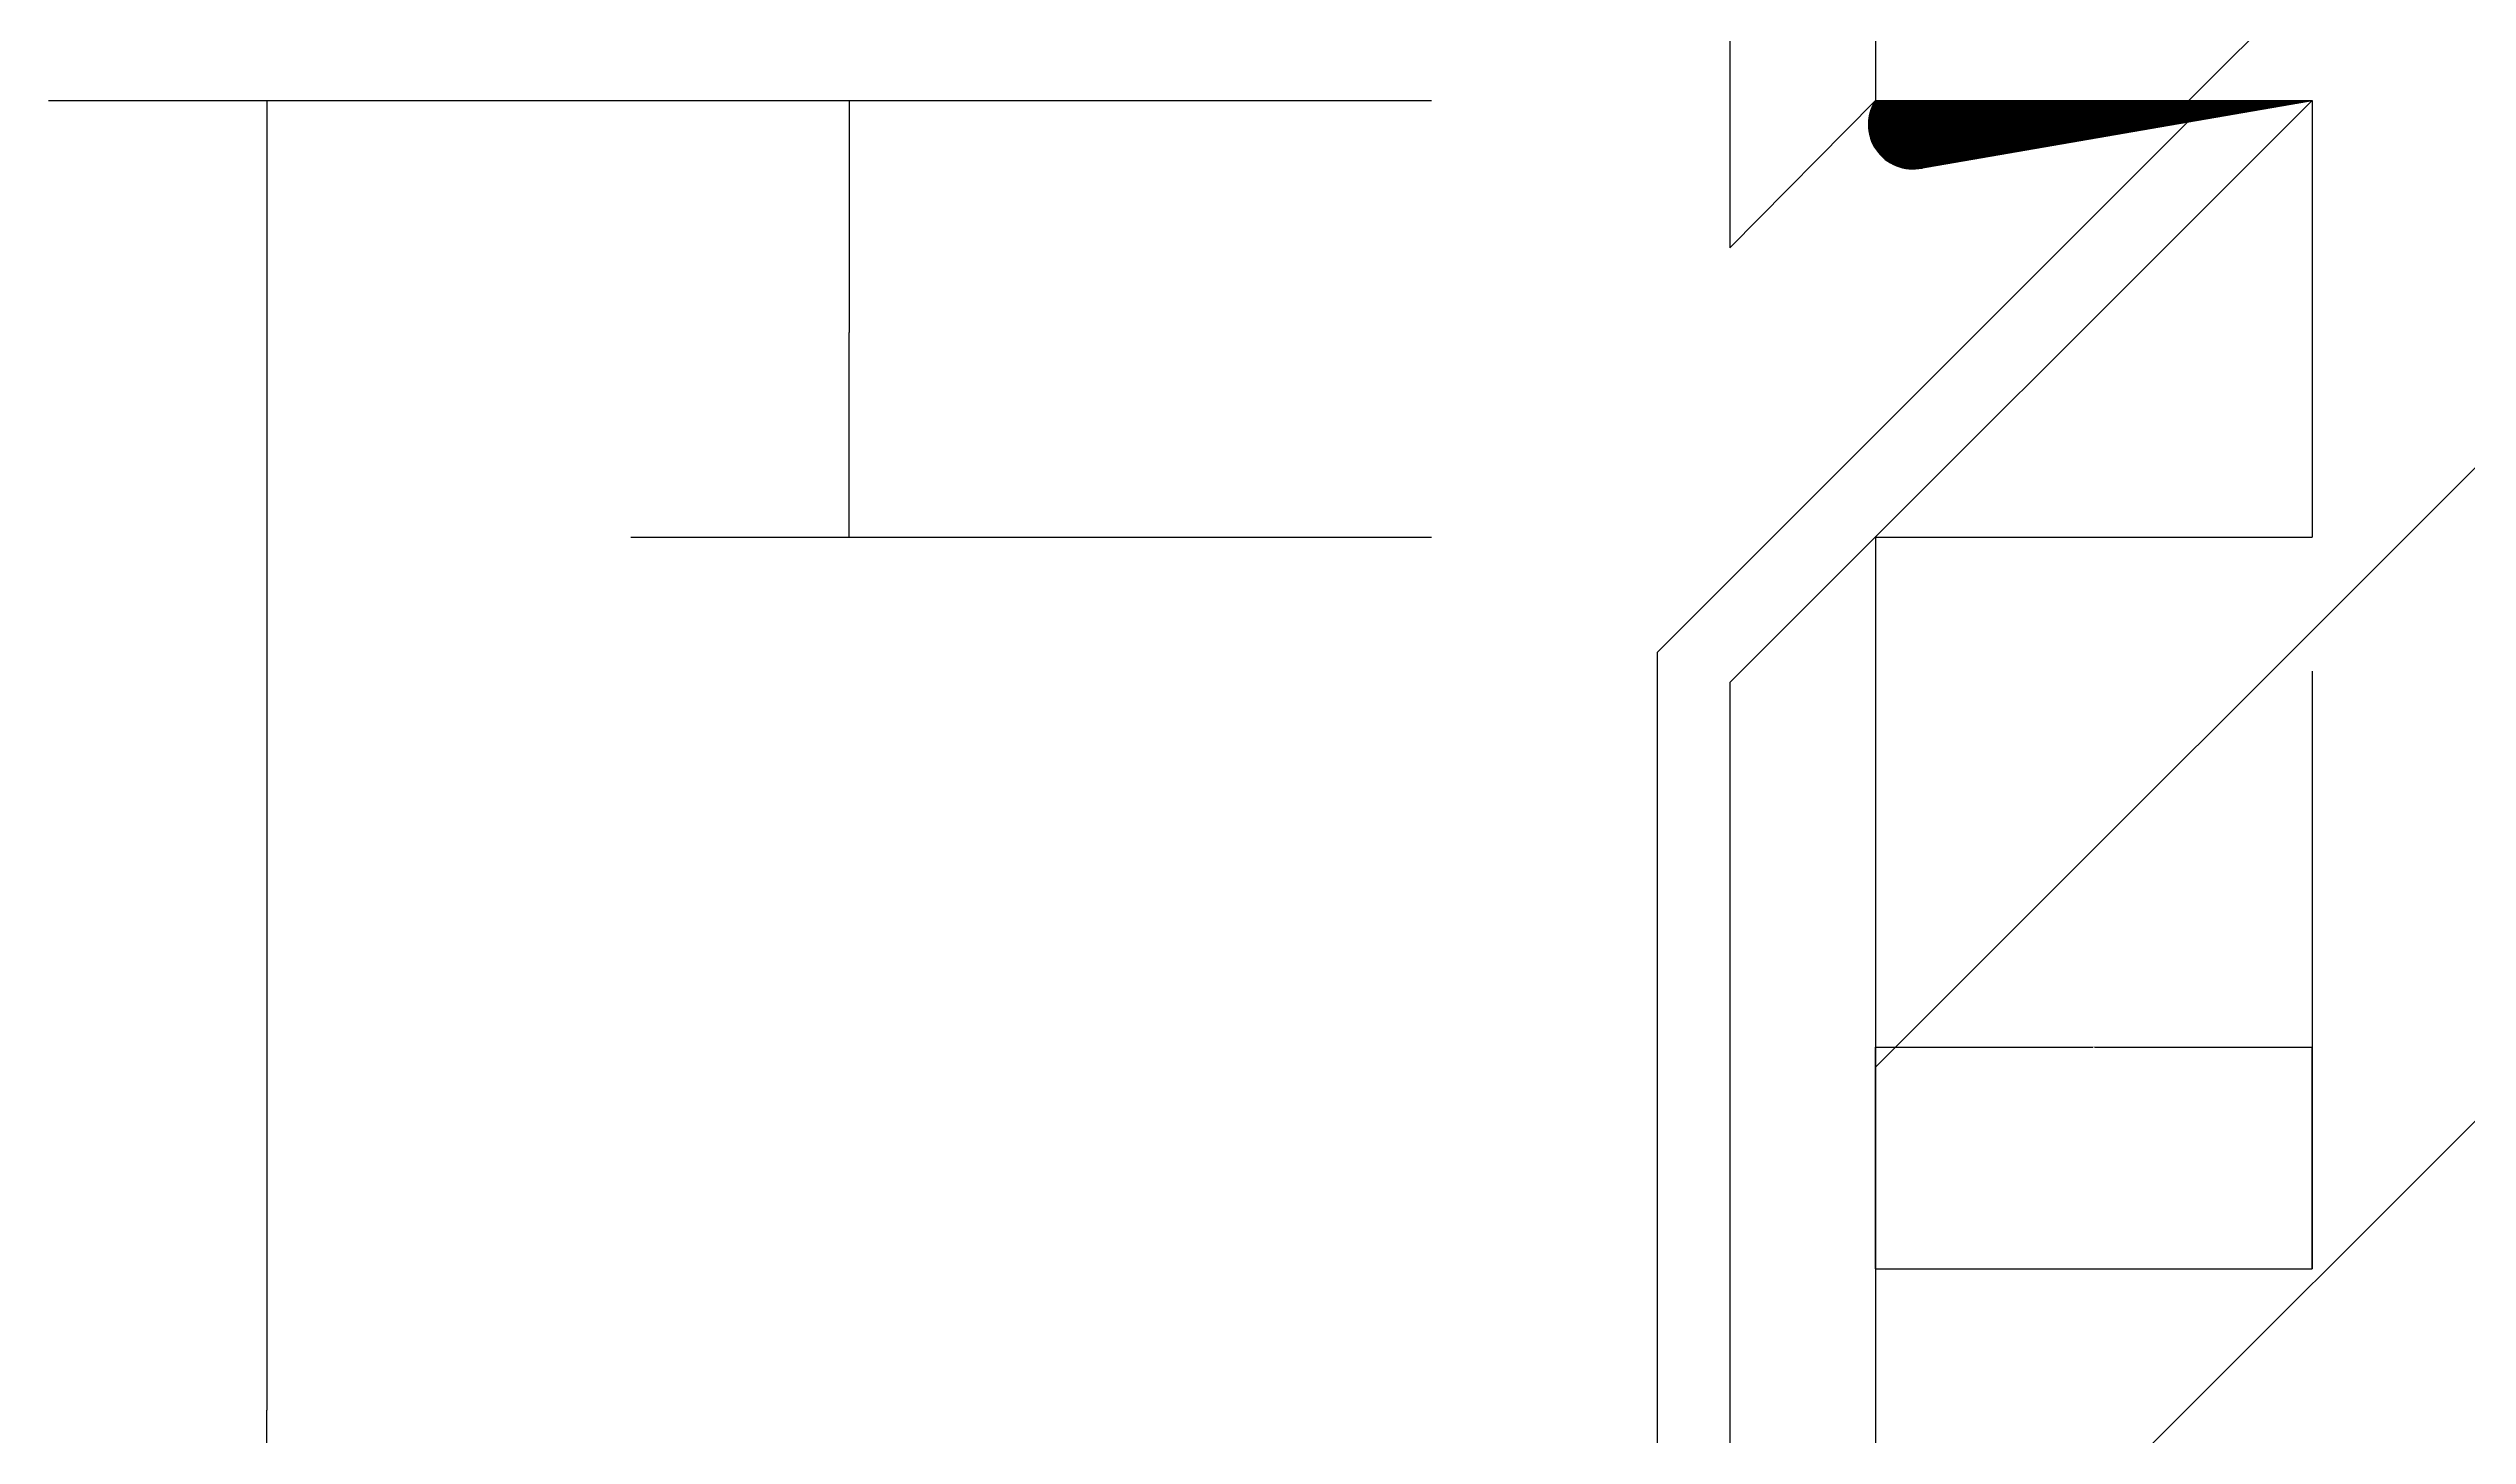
# Model space of a CAD drawing. Header units: metres. Extents: x 338339 to 1133840, y -479113 to 96125.
# Drawn here: x 391485 to 394809, y -236926 to -235019 of the extents above; entities that cross this region are included whole.
import ezdxf

# ---------------------------------------------------------------- set-up
doc = ezdxf.new("R2010")
doc.units = ezdxf.units.M
doc.layers.add('PUB_DIM', color=3, linetype='Continuous')
doc.dimstyles.get("Standard").update_dxf_attribs({"dimtxt": 2.5, "dimasz": 2.5, "dimexe": 1.25, "dimexo": 0.625, "dimtad": 1, "dimcen": 2.5, "dimazin": 3, "dimtfac": 1, "dimtmove": 0, "dimatfit": 3})

# ---------------------------------------------------------------- blocks, each defined once
blk = doc.blocks.new('*D392')
for p, q in [((393994.91, -236696.41), (393994.91, -236391.64)), ((393995.16, -236391.64), (394293.91, -236391.64)), ((394295.91, -236391.64), (394594.66, -236391.64)), ((394594.91, -236696.41), (394594.91, -236391.64))]:
    blk.add_line(p, q)
at = {"layer": 'Defpoints'}
for p in [(393994.91, -236391.64), (393994.91, -236696.41), (394594.91, -236696.41)]:
    blk.add_point(p, dxfattribs=at)
at = {"layer": 'PUB_DIM', "insert": (394294.91, -236391.64), "char_height": 1, "attachment_point": 5}
blk.add_mtext('60', dxfattribs=at)
blk = doc.blocks.new('*D393')
for p, q in [((392584.83, -235090.65), (392584.83, -235409.49)), ((392584.58, -235409.49), (392584.33, -235409.49)), ((392584.83, -235690.65), (392584.83, -235409.49)), ((392584.83, -235409.49), (392584.83, -235409.49)), ((392585.08, -235409.49), (392585.33, -235409.49))]:
    blk.add_line(p, q)
at = {"layer": 'Defpoints'}
for p in [(392584.83, -235090.65), (392584.83, -235409.49), (392584.83, -235690.65)]:
    blk.add_point(p, dxfattribs=at)
at = {"layer": 'PUB_DIM', "insert": (392584.83, -235408.365), "char_height": 1, "attachment_point": 5}
blk.add_mtext('60', dxfattribs=at)
blk = doc.blocks.new('*D404')
for p, q in [((391784.83, -235090.65), (391784.83, -236890.65)), ((391784.58, -236890.65), (391784.33, -236890.65)), ((391784.83, -238690.65), (391784.83, -236890.65)), ((391784.83, -236890.65), (391784.83, -236890.65)), ((391785.08, -236890.65), (391785.33, -236890.65))]:
    blk.add_line(p, q)
at = {"layer": 'Defpoints'}
for p in [(391784.83, -235090.65), (391784.83, -236890.65), (391784.83, -238690.65)]:
    blk.add_point(p, dxfattribs=at)
at = {"layer": 'PUB_DIM', "insert": (391784.83, -236889.525), "char_height": 1, "attachment_point": 5}
blk.add_mtext('360', dxfattribs=at)

msp = doc.modelspace()

# ---------------------------------------------------------------- hatches: boundary and pattern name
h = msp.add_hatch()
h.set_pattern_fill('普通砖', scale=200)
h.set_pattern_definition([(45, (0, 0), (-449.0128, 449.0128), [])])
h.paths.add_polyline_path([(396394.91, -231670.74), (395324.91, -231670.74), (395254.91, -231890.74), (395134.91, -231450.74), (395064.91, -231670.74), (393994.91, -231670.74), (393994.91, -235090.65), (394594.91, -235090.65), (394594.91, -235690.65), (393994.91, -235690.65), (393994.91, -239590.65), (396394.91, -239590.65)])
h = msp.add_hatch()
h.set_pattern_fill('SOLID')
h.paths.add_polyline_path([(394594.91, -235090.65), (393994.91, -235090.65, 0.64), (394054.57, -235183.97)])
h = msp.add_hatch()
h.set_pattern_fill('DOTS', scale=1000)
h.paths.add_polyline_path([(394594.91, -235090.65), (393994.91, -235690.65), (394594.91, -235690.65)])

# ---------------------------------------------------------------- linework, layer by layer
for p, q in [((393794.91, -231670.74), (393794.91, -235293.17)), ((391484.83, -235090.65), (393384.83, -235090.65)), ((393794.91, -235293.17), (393994.91, -235090.65)), ((394054.57, -235183.97), (394594.91, -235090.65)), ((392284.83, -235690.65), (393384.83, -235690.65)), ((394594.91, -235874.9), (394594.91, -236696.41)), ((393994.91, -236696.41), (394594.91, -236696.41))]:
    msp.add_line(p, q)
for points in [[(393994.91, -231670.74), (393994.91, -235090.65)], [(393694.91, -235849.23), (394453.49, -235090.65)], [(393794.91, -235890.65), (394594.91, -235090.65)], [(393994.91, -235090.65), (394594.91, -235090.65)], [(394594.91, -235090.65), (394594.91, -235690.65)], [(393994.91, -235690.65), (394594.91, -235690.65)], [(393994.91, -235690.65), (393994.91, -239590.65)], [(393694.91, -235849.23), (393694.91, -238550.65)], [(393794.91, -235890.65), (393794.91, -238650.65)]]:
    msp.add_lwpolyline(points)
msp.add_arc((394046.38, -235123.48), 61.04, 147.47, 281.88)

# ---------------------------------------------------------------- dimensions: what is measured, and where the dimension line sits
at = {"layer": 'PUB_DIM'}
for base, p1, p2, text, picture, middle in [((391784.83, -236890.65), (391784.83, -238690.65), (391784.83, -235090.65), '360', '*D404', (391784.83, -236889.525)), ((392584.83, -235409.49), (392584.83, -235690.65), (392584.83, -235090.65), '60', '*D393', (392584.83, -235408.365)), ((393994.91, -236391.64), (393994.91, -236696.41), (394594.91, -236696.41), '60', '*D392', (394294.91, -236391.64))]:
    dim = msp.add_linear_dim(base=base, p1=p1, p2=p2, text=text, dimstyle='Standard', dxfattribs=at)
    dim.commit()
    dim.dimension.update_dxf_attribs({"geometry": picture, "text_midpoint": middle})

doc.saveas('drawing.dxf')
